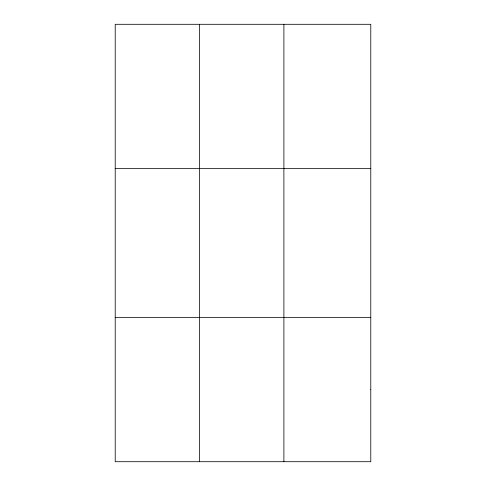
<?xml version="1.0" encoding="UTF-8"?>
<svg xmlns="http://www.w3.org/2000/svg" width="486" height="486" viewBox="0 0 486 486"><rect width="100%" height="100%" fill="white"/><g stroke="black" fill="none" stroke-linecap="round" stroke-linejoin="round"><path stroke-width="0.73" d="M199.552 461.7L199.552 24.3M283.891 461.7L283.891 24.3M115.218 168.642L370.782 168.642M115.218 317.358L370.782 317.358M370.782 389.529L370.782 461.7L115.218 461.7L115.218 24.3L370.782 24.3L370.782 389.529"/></g></svg>
